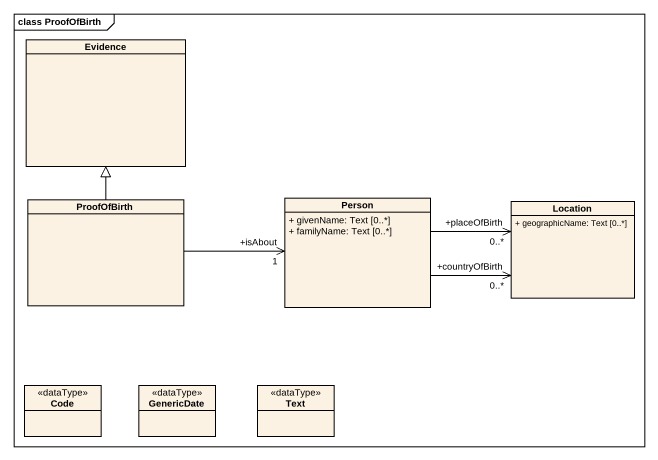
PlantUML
@startuml
mainframe class ProofOfBirth
hide circle
hide empty members
skinparam classAttributeIconSize 0
class Evidence
class ProofOfBirth
class "Person" as Person_ {
  + givenName: Text [0..*]
  + familyName: Text [0..*]
}
class Location {
  + geographicName: Text [0..*]
}
class Code <<dataType>>
class GenericDate <<dataType>>
class Text <<dataType>>
ProofOfBirth -up-|> Evidence
ProofOfBirth -right-> "+isAbout\n1" Person_
Person_ -right-> "+placeOfBirth\n0..*" Location
Person_ -right-> "+countryOfBirth\n0..*" Location
@enduml
